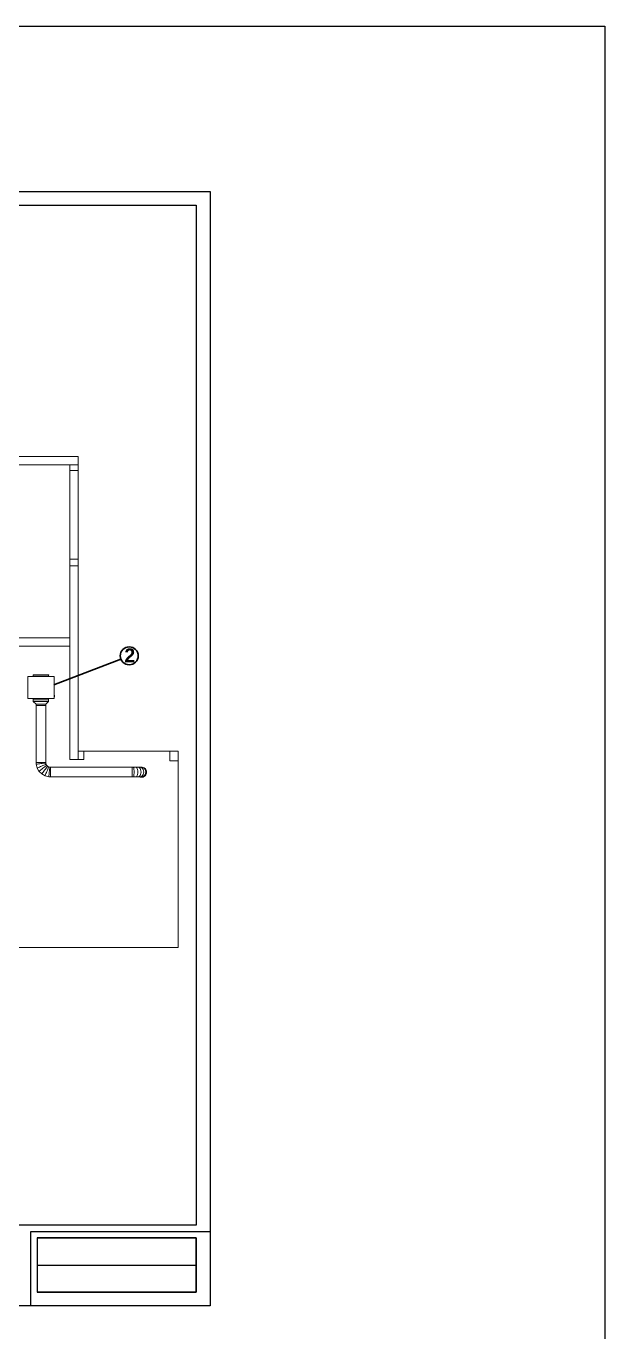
# Model space of a CAD drawing. Header units: millimetres. Extents: x 61345 to 69644, y 9491 to 29385.
# Drawn here: x 67551 to 69644, y 24660 to 29385 of the extents above; entities that cross this region are included whole.
import ezdxf

# ---------------------------------------------------------------- set-up
doc = ezdxf.new("R2010")
doc.units = ezdxf.units.MM
for name, color, linetype, lineweight in [('A-FLOR', 192, 'Continuous', 9), ('A-WALL', 8, 'Continuous', 18), ('G-ANNO-TEXT', 231, 'Continuous', 9), ('M-EQPM', 7, 'Continuous', 18), ('M-HVAC-DUCT', 70, 'Continuous', 18), ('S-BEAM', 8, 'Continuous', 18), ('S-COLS', 52, 'Continuous', 18)]:
    doc.layers.add(name, color=color, linetype=linetype, lineweight=lineweight)
doc.styles.add('Arial_I', font='ariali.ttf', dxfattribs={"height": 146.22545})

# ---------------------------------------------------------------- blocks, each defined once
blk = doc.blocks.new('M_Coude circulaire - A panneau - 7 panneaux 1D-V1-CVC TERASSE')
at = {"layer": 'M-HVAC-DUCT'}
for p, q in [((5203, 12867), (5192, 12871)), ((5330, 13204), (5331, 13203)), ((5362, 13183), (5363, 13182)), ((5424, 13081), (5425, 13078)), ((5429, 13041), (5429, 13047))]:
    blk.add_line(p, q, dxfattribs=at)
for points in [[(5254, 12859, 0), (5228, 12861, 0), (5203, 12867, 0)], [(5254, 12860, 0), (5228, 12862, 0), (5203, 12867, 0)], [(5304, 12867, 0), (5279, 12861, 0), (5254, 12859, 0)], [(5304, 12867, 0), (5279, 12862, 0), (5254, 12860, 0)], [(5278, 13220, 0), (5293, 13217, 0), (5294, 13217, 0)], [(5429, 13041, 0), (5423, 12995, 0), (5406, 12952, 0), (5380, 12915, 0), (5345, 12886, 0), (5304, 12867, 0)]]:
    blk.add_polyline3d(points, dxfattribs=at)
blk = doc.blocks.new('CAISSON CVI - CVIF15_15-6T-CVIF015156T-2_20kW-3055975-CVC TERASSE')
at = {"layer": 'M-EQPM'}
for p, q in [((1326, 16555), (1326, 16505)), ((1332, 16555), (1336, 16555)), ((1876, 16555), (1880, 16555)), ((1886, 16505), (1886, 16555)), ((2081, 16505), (1131, 16505)), ((1131, 16505), (1131, 15705)), ((2081, 15705), (2081, 16505)), ((1131, 15705), (2081, 15705)), ((1326, 15705), (1326, 15655)), ((1886, 15655), (1886, 15705)), ((2101, 15834), (2081, 15834)), ((2081, 15774), (2101, 15774))]:
    blk.add_line(p, q, dxfattribs=at)
for points in [[(1349, 16555, 0), (1350, 16555, 0), (1359, 16555, 0)], [(1377, 16555, 0), (1380, 16555, 0), (1391, 16555, 0)], [(1414, 16555, 0), (1419, 16555, 0), (1433, 16555, 0)], [(1459, 16555, 0), (1466, 16555, 0), (1481, 16555, 0)], [(1510, 16555, 0), (1520, 16555, 0), (1534, 16555, 0)], [(1565, 16555, 0), (1577, 16555, 0), (1591, 16555, 0)], [(1622, 16555, 0), (1636, 16555, 0), (1647, 16555, 0)], [(1678, 16555, 0), (1693, 16555, 0), (1703, 16555, 0)], [(1732, 16555, 0), (1746, 16555, 0), (1754, 16555, 0)], [(1780, 16555, 0), (1794, 16555, 0), (1799, 16555, 0)], [(1821, 16555, 0), (1833, 16555, 0), (1836, 16555, 0)], [(1854, 16555, 0), (1862, 16555, 0), (1863, 16555, 0)], [(1886, 15655, 0), (1880, 15655, 0), (1862, 15655, 0), (1833, 15655, 0), (1794, 15655, 0), (1746, 15655, 0), (1693, 15655, 0), (1636, 15655, 0), (1577, 15655, 0), (1520, 15655, 0), (1466, 15655, 0), (1419, 15655, 0), (1380, 15655, 0), (1350, 15655, 0), (1332, 15655, 0), (1326, 15655, 0)], [(2101, 15834, 0), (2101, 15833, 0), (2101, 15830, 0), (2101, 15825, 0), (2101, 15819, 0), (2101, 15812, 0), (2101, 15804, 0), (2101, 15796, 0), (2101, 15789, 0), (2101, 15783, 0), (2101, 15778, 0), (2101, 15775, 0), (2101, 15774, 0)]]:
    blk.add_polyline3d(points, dxfattribs=at)
blk = doc.blocks.new('M_Transformation ronde - DTL - Standard-3055976-CVC TERASSE')
at = {"layer": 'M-HVAC-DUCT'}
for p, q in [((1326, 15655), (1326, 15605)), ((1326, 15605), (1431, 15505)), ((1781, 15505), (1886, 15605)), ((1886, 15605), (1886, 15655)), ((1431, 15505), (1431, 15455)), ((1781, 15455), (1781, 15505))]:
    blk.add_line(p, q, dxfattribs=at)
for points in [[(1326, 15655, 0), (1332, 15655, 0), (1350, 15655, 0), (1380, 15655, 0), (1419, 15655, 0), (1466, 15655, 0), (1520, 15655, 0), (1577, 15655, 0), (1636, 15655, 0), (1693, 15655, 0), (1746, 15655, 0), (1794, 15655, 0), (1833, 15655, 0), (1862, 15655, 0), (1880, 15655, 0), (1886, 15655, 0)], [(1886, 15605, 0), (1880, 15605, 0), (1862, 15605, 0), (1833, 15605, 0), (1794, 15605, 0), (1746, 15605, 0), (1693, 15605, 0), (1636, 15605, 0), (1577, 15605, 0), (1520, 15605, 0), (1466, 15605, 0), (1419, 15605, 0), (1380, 15605, 0), (1350, 15605, 0), (1332, 15605, 0), (1326, 15605, 0)], [(1326, 15605, 0), (1332, 15605, 0), (1350, 15605, 0), (1380, 15605, 0), (1419, 15605, 0), (1466, 15605, 0), (1520, 15605, 0), (1577, 15605, 0), (1636, 15605, 0), (1693, 15605, 0), (1746, 15605, 0), (1794, 15605, 0), (1833, 15605, 0), (1862, 15605, 0), (1880, 15605, 0), (1886, 15605, 0)], [(1431, 15505, 0), (1437, 15505, 0), (1455, 15505, 0), (1483, 15505, 0), (1519, 15505, 0), (1561, 15505, 0), (1606, 15505, 0), (1652, 15505, 0), (1694, 15505, 0), (1730, 15505, 0), (1758, 15505, 0), (1775, 15505, 0), (1781, 15505, 0)], [(1781, 15505, 0), (1775, 15505, 0), (1758, 15505, 0), (1730, 15505, 0), (1694, 15505, 0), (1652, 15505, 0), (1606, 15505, 0), (1561, 15505, 0), (1519, 15505, 0), (1483, 15505, 0), (1455, 15505, 0), (1437, 15505, 0), (1431, 15505, 0)], [(1781, 15455, 0), (1775, 15455, 0), (1758, 15455, 0), (1730, 15455, 0), (1694, 15455, 0), (1652, 15455, 0), (1606, 15455, 0), (1561, 15455, 0), (1519, 15455, 0), (1483, 15455, 0), (1455, 15455, 0), (1437, 15455, 0), (1431, 15455, 0)]]:
    blk.add_polyline3d(points, dxfattribs=at)
blk = doc.blocks.new('M_Coude circulaire - A panneau - 7 panneaux 1D-V2-CVC TERASSE')
at = {"layer": 'M-HVAC-DUCT'}
for p, q in [((-2243, 7456), (-2266, 7456)), ((-2266, 7106), (-2243, 7106)), ((-2196, 7456), (-2243, 7456)), ((-2243, 7106), (-2196, 7106)), ((-2131, 7456), (-2196, 7456)), ((-2196, 7106), (-2131, 7106)), ((-2051, 7456), (-2131, 7456)), ((-2131, 7106), (-2051, 7106)), ((-1962, 7456), (-2051, 7456)), ((-2051, 7106), (-1962, 7106)), ((-1916, 7456), (-1962, 7456)), ((-1962, 7106), (-1916, 7106))]:
    blk.add_line(p, q, dxfattribs=at)
for points in [[(-2441, 7281, 0), (-2435, 7326, 0), (-2418, 7369, 0), (-2390, 7405, 0), (-2354, 7433, 0), (-2312, 7450, 0), (-2266, 7456, 0)], [(-2266, 7106, 0), (-2312, 7112, 0), (-2354, 7130, 0), (-2390, 7157, 0), (-2418, 7194, 0), (-2435, 7236, 0), (-2441, 7281, 0)], [(-2406, 7281, 0), (-2400, 7326, 0), (-2384, 7369, 0), (-2358, 7405, 0), (-2324, 7433, 0), (-2285, 7450, 0), (-2243, 7456, 0)], [(-2243, 7106, 0), (-2285, 7112, 0), (-2324, 7130, 0), (-2358, 7157, 0), (-2384, 7194, 0), (-2400, 7236, 0), (-2406, 7281, 0)], [(-2336, 7281, 0), (-2332, 7326, 0), (-2318, 7369, 0), (-2295, 7405, 0), (-2266, 7433, 0), (-2233, 7450, 0), (-2196, 7456, 0)], [(-2196, 7106, 0), (-2233, 7112, 0), (-2266, 7130, 0), (-2295, 7157, 0), (-2318, 7194, 0), (-2332, 7236, 0), (-2336, 7281, 0)], [(-2239, 7281, 0), (-2235, 7326, 0), (-2224, 7369, 0), (-2207, 7405, 0), (-2185, 7433, 0), (-2159, 7450, 0), (-2131, 7456, 0)], [(-2131, 7106, 0), (-2159, 7112, 0), (-2185, 7130, 0), (-2207, 7157, 0), (-2224, 7194, 0), (-2235, 7236, 0), (-2239, 7281, 0)], [(-2119, 7281, 0), (-2117, 7326, 0), (-2110, 7369, 0), (-2099, 7405, 0), (-2085, 7433, 0), (-2069, 7450, 0), (-2051, 7456, 0)], [(-2051, 7106, 0), (-2069, 7112, 0), (-2085, 7130, 0), (-2099, 7157, 0), (-2110, 7194, 0), (-2117, 7236, 0), (-2119, 7281, 0)], [(-1985, 7281, 0), (-1985, 7326, 0), (-1982, 7369, 0), (-1979, 7405, 0), (-1974, 7433, 0), (-1968, 7450, 0), (-1962, 7456, 0)], [(-1962, 7106, 0), (-1968, 7112, 0), (-1974, 7130, 0), (-1979, 7157, 0), (-1982, 7194, 0), (-1985, 7236, 0), (-1985, 7281, 0)], [(-1916, 7456, 0), (-1916, 7450, 0), (-1916, 7433, 0), (-1916, 7405, 0), (-1916, 7369, 0), (-1916, 7326, 0), (-1916, 7281, 0)], [(-1916, 7281, 0), (-1916, 7236, 0), (-1916, 7194, 0), (-1916, 7157, 0), (-1916, 7130, 0), (-1916, 7112, 0), (-1916, 7106, 0)]]:
    blk.add_polyline3d(points, dxfattribs=at)
blk = doc.blocks.new('M_Coude circulaire - A panneau - 7 panneaux 1D-V74-CVC TERASSE')
at = {"layer": 'M-HVAC-DUCT'}
for p, q in [((1431, 13397), (1431, 13328)), ((1431, 13328), (1467, 13194)), ((1781, 13374), (1781, 13397)), ((1793, 13330), (1781, 13374)), ((1816, 13290), (1793, 13330)), ((1849, 13257), (1816, 13290)), ((1889, 13234), (1849, 13257)), ((1933, 13222), (1889, 13234)), ((1467, 13194), (1536, 13075)), ((1536, 13075), (1634, 12977)), ((1634, 12977), (1754, 12908)), ((1754, 12908), (1887, 12872)), ((1887, 12872), (1956, 12872)), ((1956, 13222), (1933, 13222))]:
    blk.add_line(p, q, dxfattribs=at)
for points in [[(1431, 13397, 0), (1437, 13397, 0), (1455, 13397, 0), (1483, 13397, 0), (1519, 13397, 0), (1561, 13397, 0), (1606, 13397, 0)], [(1431, 13328, 0), (1437, 13329, 0), (1455, 13331, 0), (1483, 13335, 0), (1519, 13340, 0), (1561, 13345, 0), (1606, 13351, 0)], [(1467, 13194, 0), (1473, 13197, 0), (1489, 13204, 0), (1515, 13214, 0), (1549, 13228, 0), (1588, 13245, 0), (1630, 13262, 0)], [(1606, 13397, 0), (1652, 13397, 0), (1694, 13397, 0), (1730, 13397, 0), (1758, 13397, 0), (1775, 13397, 0), (1781, 13397, 0)], [(1606, 13351, 0), (1652, 13357, 0), (1694, 13363, 0), (1730, 13367, 0), (1758, 13371, 0), (1775, 13373, 0), (1781, 13374, 0)], [(1630, 13262, 0), (1672, 13280, 0), (1712, 13296, 0), (1745, 13310, 0), (1771, 13321, 0), (1788, 13327, 0), (1793, 13330, 0)], [(1676, 13182, 0), (1712, 13210, 0), (1746, 13236, 0), (1775, 13258, 0), (1797, 13275, 0), (1811, 13286, 0), (1816, 13290, 0)], [(1741, 13117, 0), (1769, 13153, 0), (1795, 13187, 0), (1817, 13216, 0), (1834, 13238, 0), (1845, 13252, 0), (1849, 13257, 0)], [(1821, 13071, 0), (1839, 13113, 0), (1855, 13153, 0), (1869, 13186, 0), (1880, 13212, 0), (1886, 13228, 0), (1889, 13234, 0)], [(1536, 13075, 0), (1541, 13078, 0), (1555, 13089, 0), (1577, 13106, 0), (1606, 13128, 0), (1640, 13154, 0), (1676, 13182, 0)], [(1634, 12977, 0), (1638, 12982, 0), (1648, 12996, 0), (1665, 13018, 0), (1688, 13047, 0), (1714, 13081, 0), (1741, 13117, 0)], [(1754, 12908, 0), (1756, 12913, 0), (1763, 12930, 0), (1773, 12956, 0), (1787, 12989, 0), (1804, 13029, 0), (1821, 13071, 0)], [(1887, 12872, 0), (1888, 12878, 0), (1890, 12896, 0), (1894, 12923, 0), (1899, 12960, 0), (1904, 13002, 0), (1910, 13047, 0)], [(1910, 13047, 0), (1916, 13092, 0), (1922, 13135, 0), (1926, 13171, 0), (1930, 13199, 0), (1932, 13216, 0), (1933, 13222, 0)], [(1956, 13222, 0), (1956, 13216, 0), (1956, 13199, 0), (1956, 13171, 0), (1956, 13135, 0), (1956, 13092, 0), (1956, 13047, 0)], [(1956, 13047, 0), (1956, 13002, 0), (1956, 12960, 0), (1956, 12923, 0), (1956, 12896, 0), (1956, 12878, 0), (1956, 12872, 0)]]:
    blk.add_polyline3d(points, dxfattribs=at)
blk = doc.blocks.new('terrace')
at = {"layer": 'A-WALL'}
for p, q in [((-29765, 31119), (-28268, 31119)), ((-29765, 31119), (-29765, 30819)), ((-28268, 30819), (-29465, 30819)), ((-8158, 31119), (-8458, 31119)), ((-8458, 26973), (-8458, 31119)), ((-8158, 31119), (-8158, 30822)), ((2656, 17906), (2656, 20256)), ((-3349, 6694), (-3349, 6994)), ((-3349, 6994), (-3049, 6994)), ((-682, 6694), (-3349, 6694))]:
    blk.add_line(p, q, dxfattribs=at)
at = {"layer": 'S-BEAM'}
for p, q in [((-29765, 26972), (-29765, 30819)), ((-28268, 31119), (-25805, 31119)), ((-25805, 30819), (-25805, 31119)), ((-25605, 31119), (-18280, 31119)), ((-25605, 31119), (-25605, 30819)), ((-18280, 30819), (-18280, 31119)), ((-17980, 30719), (-18280, 30719)), ((-17980, 31119), (-12005, 31119)), ((-17980, 31119), (-17980, 30819)), ((-12005, 30821), (-12005, 31119)), ((-11655, 30821), (-12005, 30821)), ((-11605, 30821), (-11655, 30821)), ((-11605, 31119), (-8458, 31119)), ((-11605, 31119), (-11605, 30821)), ((-8458, 31122), (-1008, 31122)), ((-8458, 31122), (-8458, 31119)), ((-8458, 31119), (-8158, 31119)), ((-8458, 30819), (-8458, 31119)), ((-8158, 31119), (-8158, 30822)), ((-1008, 26673), (-1008, 31122)), ((-708, 31122), (-1008, 31122)), ((-708, 31122), (-708, 26673)), ((-29765, 26972), (-29465, 26972)), ((-29765, 26972), (-18015, 26972)), ((-29765, 26972), (-29765, 26672)), ((-18015, 26672), (-18015, 26972)), ((-18015, 26972), (-17980, 26972)), ((-17531, 26972), (-17531, 26672)), ((-11955, 27272), (-11655, 27272)), ((-11955, 26672), (-11955, 26972)), ((-11655, 26972), (-11655, 26672)), ((-8458, 17706), (-8458, 26973)), ((-8158, 26973), (-8458, 26973)), ((-8158, 26973), (-8158, 17905)), ((-18015, 26672), (-29765, 26672)), ((-29465, 26572), (-29765, 26572)), ((-29765, 17906), (-29765, 26572)), ((-11955, 26672), (-11655, 26672)), ((-11655, 26672), (-11655, 26672)), ((-8458, 26672), (-11655, 26672)), ((-1008, 24468), (-1008, 26673)), ((-708, 26673), (-708, 24468)), ((-8158, 24468), (2956, 24468)), ((2956, 24168), (-8158, 24168)), ((2956, 24168), (2956, 24468)), ((2656, 20514), (2656, 23964)), ((2956, 23964), (2656, 23964)), ((2956, 23964), (2956, 20756)), ((2656, 20514), (2656, 20756)), ((2656, 20756), (2956, 20756)), ((2656, 20514), (2656, 20514)), ((2656, 13507), (2656, 20506)), ((2956, 20506), (2656, 20506)), ((2956, 20506), (2956, 13507)), ((-29765, 17906), (-18015, 17906)), ((-29765, 17906), (-29765, 17606)), ((-18015, 17606), (-29765, 17606)), ((-17980, 17605), (-18280, 17605)), ((-18015, 17606), (-18015, 17906)), ((-17980, 17905), (-18015, 17905)), ((-18015, 17905), (-17980, 17905)), ((-17980, 17905), (-18015, 17905)), ((-17980, 17905), (-17980, 17905)), ((-17531, 17905), (-17531, 17606)), ((-11655, 17906), (-11955, 17906)), ((-11955, 17606), (-11955, 17905)), ((-11955, 17306), (-11955, 17606)), ((-11655, 17905), (-11655, 17606)), ((-8458, 17706), (-8308, 17706)), ((-8458, 17606), (-8458, 17706)), ((-8158, 17506), (-8458, 17506)), ((-8308, 17905), (2656, 17905)), ((-8308, 17905), (-8308, 17605)), ((2656, 17605), (-8308, 17605)), ((-29465, 17406), (-29765, 17406)), ((-29765, 13807), (-29765, 17406)), ((-11656, 17306), (-11955, 17306)), ((-29765, 13807), (-29465, 13807)), ((-29365, 13807), (-29365, 13507)), ((-25805, 13507), (-25805, 13807)), ((-25605, 13807), (-25605, 13507)), ((-18335, 13507), (-18335, 13803)), ((-18335, 13803), (-18280, 13803)), ((-18280, 13803), (-17935, 13803)), ((-17935, 13803), (-17935, 13507)), ((-11956, 13907), (-11656, 13907)), ((-11956, 13507), (-11956, 13807)), ((-11656, 13807), (-11656, 13507)), ((-8558, 13507), (-8558, 13807)), ((-8458, 13807), (-8158, 13807)), ((-8158, 13807), (-8158, 13507)), ((-3349, 13507), (-3349, 13807)), ((-3049, 13807), (-3049, 13507)), ((3158, 13807), (6268, 13807)), ((3158, 13807), (3158, 13507)), ((6268, 13507), (6268, 13807)), ((-25805, 13507), (-29365, 13507)), ((-18335, 13507), (-25605, 13507)), ((-11656, 13507), (-17935, 13507)), ((-11656, 13507), (-11956, 13507)), ((-8558, 13507), (-11656, 13507)), ((-3349, 13507), (-8158, 13507)), ((-3049, 13309), (-3349, 13309)), ((-3349, 6994), (-3349, 13309)), ((2656, 13507), (2956, 13507)), ((6568, 13457), (6268, 13457)), ((6568, 13457), (6568, 7094)), ((-3349, 6994), (-3049, 6994)), ((6268, 6694), (-682, 6694))]:
    blk.add_line(p, q, dxfattribs=at)

msp = doc.modelspace()

# ---------------------------------------------------------------- linework, layer by layer
for p, q in [((62756.9, 28787.3), (68216.4, 28787.3)), ((68216.4, 28787.3), (68216.4, 24754.5)), ((62806.7, 28737.5), (68166.6, 28737.5)), ((68166.6, 28737.5), (68166.6, 25046)), ((67591, 24902.2), (68166.6, 24902.2)), ((68216.4, 24754.5), (62756.9, 24754.5))]:
    msp.add_line(p, q)
at = {"color": 3, "linetype": 'ByBlock'}
msp.add_lwpolyline([(69644, 9491.3), (61345, 9491.3), (61345, 29385.2), (69644, 29385.2)], close=True, dxfattribs=at)
at = {"color": 18, "lineweight": 30, "true_color": 0x000000}
msp.add_lwpolyline([(67893.9, 27095.1), (67651.6, 27001.6)], dxfattribs=at)
for points in [[(68166.6, 25046), (62806.7, 25046)], [(67568, 24754.5), (67568, 25023), (68216.4, 25023)], [(68166.6, 25000.1), (68166.6, 24804.2), (67591, 24804.2)], [(67591, 25000.1), (68166.6, 25000.1), (68166.6, 24804.2), (67591, 24804.2)]]:
    msp.add_lwpolyline(points)
msp.add_lwpolyline([(68166.6, 25000.1), (67591, 25000.1), (67591, 24804.2), (68166.6, 24804.2)], close=True)
msp.add_circle((67924.1, 27106.6), 32.5, dxfattribs=at)
at = {"layer": 'A-FLOR'}
for p, q in [((67709.6, 27171.8), (67709.6, 27798.1)), ((67759.8, 26732), (67739.7, 26732)), ((68070.8, 26727), (68070.8, 26732))]:
    msp.add_line(p, q, dxfattribs=at)
at = {"layer": 'M-HVAC-DUCT'}
for p, q in [((67576.7, 27037.3), (67576.7, 27036.8)), ((67577.2, 27036.8), (67576.7, 27036.8)), ((67606.2, 27036.8), (67603.1, 27036.8)), ((67632.7, 27036.8), (67632.1, 27036.8)), ((67632.7, 27036.8), (67632.7, 27037.3)), ((67587.2, 26926.8), (67587.2, 26721)), ((67622.2, 26721), (67622.2, 26926.8)), ((67934.4, 26703.5), (67639.7, 26703.5)), ((67639.7, 26668.5), (67934.4, 26668.5))]:
    msp.add_line(p, q, dxfattribs=at)
for points in [[(67576.7, 27037.3, 0), (67577.2, 27037.3, 0), (67578.8, 27037.3, 0), (67581.4, 27037.3, 0), (67584.9, 27037.3, 0), (67589.1, 27037.3, 0), (67593.9, 27037.3, 0), (67599.2, 27037.3, 0), (67604.7, 27037.3, 0)], [(67578.9, 27036.8, 0), (67578.8, 27036.8, 0), (67577.7, 27036.8, 0)], [(67581.7, 27036.8, 0), (67581.4, 27036.8, 0), (67579.9, 27036.8, 0)], [(67585.4, 27036.8, 0), (67584.9, 27036.8, 0), (67583.2, 27036.8, 0)], [(67589.9, 27036.8, 0), (67589.1, 27036.8, 0), (67587.3, 27036.8, 0)], [(67595, 27036.8, 0), (67593.9, 27036.8, 0), (67592.1, 27036.8, 0)], [(67600.5, 27036.8, 0), (67599.2, 27036.8, 0), (67597.5, 27036.8, 0)], [(67604.7, 27037.3, 0), (67610.1, 27037.3, 0), (67615.4, 27037.3, 0), (67620.2, 27037.3, 0), (67624.5, 27037.3, 0), (67627.9, 27037.3, 0), (67630.5, 27037.3, 0), (67632.1, 27037.3, 0), (67632.7, 27037.3, 0)], [(67611.8, 27036.8, 0), (67610.1, 27036.8, 0), (67608.8, 27036.8, 0)], [(67617.2, 27036.8, 0), (67615.4, 27036.8, 0), (67614.3, 27036.8, 0)], [(67622, 27036.8, 0), (67620.2, 27036.8, 0), (67619.4, 27036.8, 0)], [(67626.2, 27036.8, 0), (67624.5, 27036.8, 0), (67623.9, 27036.8, 0)], [(67629.4, 27036.8, 0), (67627.9, 27036.8, 0), (67627.6, 27036.8, 0)], [(67631.6, 27036.8, 0), (67630.5, 27036.8, 0), (67630.4, 27036.8, 0)], [(67587.2, 26926.8, 0), (67587.8, 26926.8, 0), (67589.5, 26926.8, 0), (67592.3, 26926.8, 0), (67595.9, 26926.8, 0), (67600.1, 26926.8, 0), (67604.7, 26926.8, 0)], [(67604.7, 26926.8, 0), (67609.2, 26926.8, 0), (67613.4, 26926.8, 0), (67617, 26926.8, 0), (67619.8, 26926.8, 0), (67621.6, 26926.8, 0), (67622.2, 26926.8, 0)], [(67604.7, 26721, 0), (67600.1, 26721, 0), (67595.9, 26721, 0), (67592.3, 26721, 0), (67589.5, 26721, 0), (67587.8, 26721, 0), (67587.2, 26721, 0)], [(67622.2, 26721, 0), (67621.6, 26721, 0), (67619.8, 26721, 0), (67617, 26721, 0), (67613.4, 26721, 0), (67609.2, 26721, 0), (67604.7, 26721, 0)], [(67639.7, 26686, 0), (67639.7, 26690.6, 0), (67639.7, 26694.8, 0), (67639.7, 26698.4, 0), (67639.7, 26701.2, 0), (67639.7, 26702.9, 0), (67639.7, 26703.5, 0)], [(67934.4, 26703.5, 0), (67934.4, 26702.9, 0), (67934.4, 26701.2, 0), (67934.4, 26698.4, 0), (67934.4, 26694.8, 0), (67934.4, 26690.6, 0), (67934.4, 26686, 0)], [(67639.7, 26668.5, 0), (67639.7, 26669.1, 0), (67639.7, 26670.9, 0), (67639.7, 26673.6, 0), (67639.7, 26677.3, 0), (67639.7, 26681.5, 0), (67639.7, 26686, 0)], [(67934.4, 26686, 0), (67934.4, 26681.5, 0), (67934.4, 26677.3, 0), (67934.4, 26673.6, 0), (67934.4, 26670.9, 0), (67934.4, 26669.1, 0), (67934.4, 26668.5, 0)]]:
    msp.add_polyline3d(points, dxfattribs=at)
at = {"layer": 'S-COLS'}
for p, q in [((67709.6, 27777.8), (67709.6, 27798.1)), ((67739.6, 27798.1), (67739.6, 27777.8)), ((67739.6, 27777.8), (67709.6, 27777.8)), ((67709.7, 27456.9), (67739.7, 27456.9)), ((67709.7, 27431.9), (67709.7, 27456.9)), ((67739.7, 27456.9), (67739.7, 27431.9)), ((67739.7, 26762), (67759.8, 26762)), ((67759.8, 26762), (67759.8, 26732)), ((68070.8, 26762), (68100.8, 26762)), ((68070.8, 26727), (68070.8, 26762)), ((68100.8, 26762), (68100.8, 26727)), ((67759.8, 26732), (67739.7, 26732)), ((68100.8, 26727), (68070.8, 26727)), ((68100.8, 26090.7), (68100.8, 26050.7)), ((68100.8, 26050.7), (68070.8, 26050.7))]:
    msp.add_line(p, q, dxfattribs=at)

# ---------------------------------------------------------------- block references
at = {"layer": 'M-EQPM', "xscale": 0.1, "yscale": 0.1, "zscale": 0.1}
msp.add_blockref('CAISSON CVI - CVIF15_15-6T-CVIF015156T-2_20kW-3055975-CVC TERASSE', (67444, 25381.3), dxfattribs=at)
at = {"layer": 'M-HVAC-DUCT', "xscale": 0.1, "yscale": 0.1, "zscale": 0.1}
for name in ['M_Transformation ronde - DTL - Standard-3055976-CVC TERASSE', 'M_Coude circulaire - A panneau - 7 panneaux 1D-V74-CVC TERASSE', 'M_Coude circulaire - A panneau - 7 panneaux 1D-V1-CVC TERASSE']:
    msp.add_blockref(name, (67444, 25381.3), dxfattribs=at)
at = {"layer": 'M-HVAC-DUCT', "xscale": 0.1, "yscale": 0.1, "zscale": 0.1, "rotation": 180}
msp.add_blockref('M_Coude circulaire - A panneau - 7 panneaux 1D-V2-CVC TERASSE', (67742.8, 27414.1), dxfattribs=at)
at = {"layer": 'S-BEAM', "xscale": 0.1, "yscale": 0.1, "zscale": 0.1}
msp.add_blockref('terrace', (67444, 25381.3), dxfattribs=at)

# ---------------------------------------------------------------- texts
at = {"layer": 'G-ANNO-TEXT', "color": 0, "insert": (67906.6, 27133.3), "char_height": 50, "width": 84.177, "attachment_point": 1, "style": 'Arial_I'}
msp.add_mtext('{\\fArial|b1|i0|c0|p34;\\C1;2}', dxfattribs=at)

doc.saveas('drawing.dxf')
